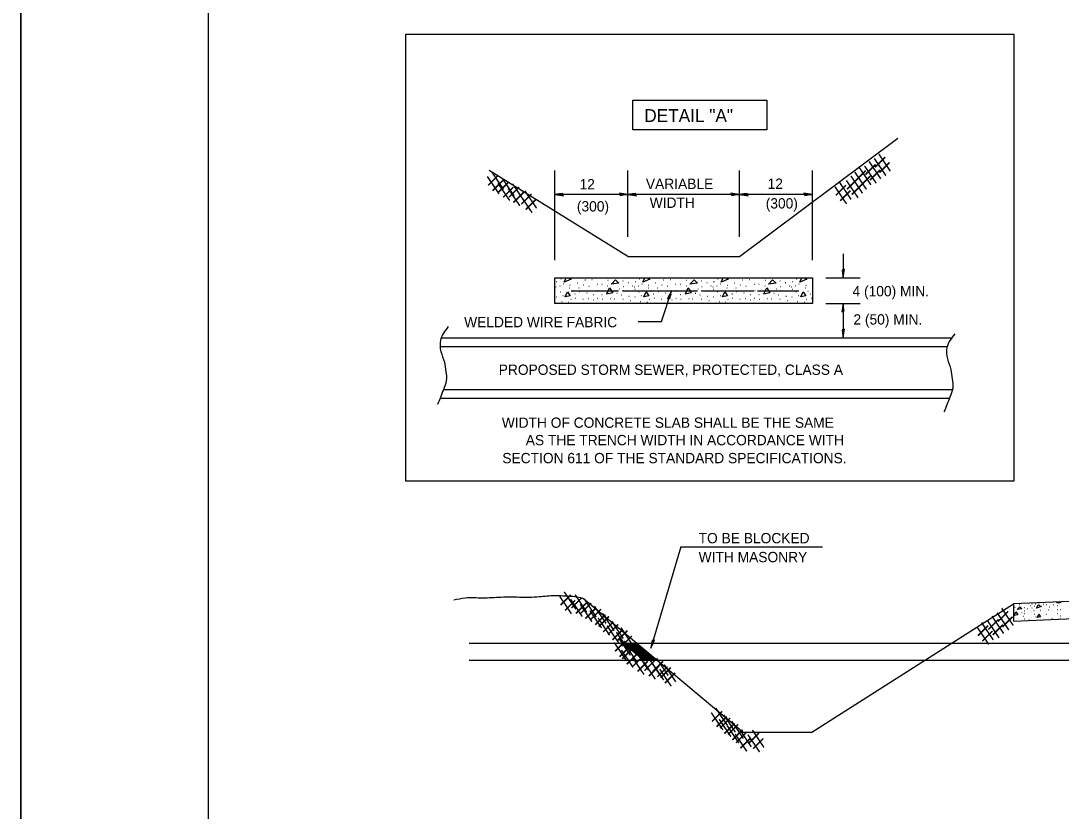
# Model space of a CAD drawing. Extents: x 81993 to 82736, y 61402 to 62018.
# Drawn here: x 82055.6 to 82277.3, y 61733.8 to 61902.2 of the extents above; entities that cross this region are included whole.
import ezdxf

# ---------------------------------------------------------------- set-up
doc = ezdxf.new("R2010")
doc.units = 0
for name, color, linetype in [('Design_EX_Roadway Dimensions', 7, 'Continuous'), ('Design_EX_Roadway Notes', 7, 'Continuous'), ('Drainage_EX_Pipe Culvert', 7, 'Continuous'), ('Drainage_PR_Storm Sewer', 7, 'Continuous'), ('Level 48', 7, 'Continuous'), ('Sheets_50 Reference Boundary', 7, 'Continuous'), ('Sheets_General Details', 7, 'Continuous'), ('Sheets_Printer Plotting Border', 7, 'Continuous'), ('Topo_Building', 7, 'Continuous'), ('XSC_Exist Ground', 7, 'Continuous')]:
    doc.layers.add(name, color=color, linetype=linetype)

msp = doc.modelspace()

# ---------------------------------------------------------------- linework, layer by layer
at = {"layer": 'Design_EX_Roadway Dimensions'}
for p, q in [((82169.43, 61856.21), (82169.43, 61870.36)), ((82184.98, 61856.21), (82184.98, 61870.36)), ((82208.75, 61856.21), (82208.75, 61870.36)), ((82224.29, 61856.21), (82224.29, 61870.36)), ((82184.98, 61865.24), (82169.43, 61865.24)), ((82208.75, 61865.24), (82184.98, 61865.24)), ((82224.29, 61865.24), (82208.75, 61865.24)), ((82169.43, 61851.21), (82169.43, 61856.21)), ((82224.29, 61851.21), (82224.29, 61856.21)), ((82230.83, 61852.57), (82230.83, 61847.48)), ((82227.18, 61847.45), (82234.48, 61847.45)), ((82192.16, 61838.18), (82194.31, 61844.81)), ((82227.18, 61841.97), (82234.48, 61841.97)), ((82230.83, 61842.02), (82230.83, 61834.73)), ((82187.15, 61838.18), (82192.16, 61838.18)), ((82196.25, 61790.16), (82189.87, 61768.57)), ((82196.25, 61790.16), (82226.48, 61790.16))]:
    msp.add_line(p, q, dxfattribs=at)
for points in [[(82171.11, 61865.22), (82171.05, 61865.47), (82170.35, 61865.36), (82169.43, 61865.24), (82170.41, 61865.11), (82171.26, 61864.96), (82171.11, 61865.22), (82171.04, 61865.38), (82170.05, 61865.24), (82171.13, 61865.05), (82170.97, 61865.26), (82170.51, 61865.23), (82170.95, 61865.17)], [(82183.3, 61865.26), (82183.35, 61865.02), (82184.06, 61865.12), (82184.98, 61865.24), (82184, 61865.37), (82183.15, 61865.52), (82183.3, 61865.26), (82183.37, 61865.1), (82184.36, 61865.24), (82183.28, 61865.43), (82183.44, 61865.22), (82183.89, 61865.25), (82183.46, 61865.32)], [(82186.65, 61865.22), (82186.6, 61865.47), (82185.89, 61865.36), (82184.98, 61865.24), (82185.95, 61865.11), (82186.8, 61864.96), (82186.65, 61865.22), (82186.58, 61865.38), (82185.59, 61865.24), (82186.67, 61865.05), (82186.51, 61865.26), (82186.06, 61865.23), (82186.49, 61865.17)], [(82207.07, 61865.26), (82207.13, 61865.02), (82207.84, 61865.12), (82208.75, 61865.24), (82207.78, 61865.37), (82206.92, 61865.52), (82207.07, 61865.26), (82207.15, 61865.1), (82208.14, 61865.24), (82207.05, 61865.43), (82207.21, 61865.22), (82207.67, 61865.25), (82207.23, 61865.32)], [(82210.43, 61865.22), (82210.37, 61865.47), (82209.66, 61865.36), (82208.75, 61865.24), (82209.72, 61865.11), (82210.58, 61864.96), (82210.43, 61865.22), (82210.35, 61865.38), (82209.36, 61865.24), (82210.45, 61865.05), (82210.29, 61865.26), (82209.83, 61865.23), (82210.27, 61865.17)], [(82222.62, 61865.26), (82222.67, 61865.02), (82223.38, 61865.12), (82224.29, 61865.24), (82223.32, 61865.37), (82222.46, 61865.52), (82222.62, 61865.26), (82222.69, 61865.1), (82223.68, 61865.24), (82222.6, 61865.43), (82222.76, 61865.22), (82223.21, 61865.25), (82222.78, 61865.32)], [(82230.86, 61849.16), (82230.61, 61849.1), (82230.71, 61848.39), (82230.83, 61847.48), (82230.97, 61848.45), (82231.12, 61849.31), (82230.86, 61849.16), (82230.69, 61849.08), (82230.83, 61848.09), (82231.02, 61849.17), (82230.81, 61849.01), (82230.84, 61848.56), (82230.91, 61849)], [(82193.71, 61843.13), (82193.97, 61843.1), (82194.08, 61843.81), (82194.25, 61844.72), (82193.83, 61843.83), (82193.42, 61843.06), (82193.71, 61843.13), (82193.89, 61843.15), (82194.06, 61844.13), (82193.55, 61843.16), (82193.8, 61843.25), (82193.91, 61843.69), (82193.72, 61843.3)], [(82230.81, 61840.34), (82231.06, 61840.4), (82230.95, 61841.11), (82230.83, 61842.02), (82230.7, 61841.05), (82230.55, 61840.19), (82230.81, 61840.34), (82230.97, 61840.42), (82230.83, 61841.41), (82230.64, 61840.32), (82230.85, 61840.48), (82230.83, 61840.94), (82230.76, 61840.5)], [(82230.86, 61836.41), (82230.61, 61836.36), (82230.71, 61835.65), (82230.83, 61834.73), (82230.97, 61835.71), (82231.12, 61836.56), (82230.86, 61836.41), (82230.69, 61836.34), (82230.83, 61835.35), (82231.02, 61836.43), (82230.81, 61836.27), (82230.84, 61835.81), (82230.91, 61836.25)], [(82190.37, 61770.17), (82190.11, 61770.19), (82190.01, 61769.48), (82189.87, 61768.57), (82190.27, 61769.47), (82190.65, 61770.24), (82190.37, 61770.17), (82190.18, 61770.15), (82190.04, 61769.16), (82190.53, 61770.14), (82190.28, 61770.05), (82190.18, 61769.6), (82190.37, 61770.01)]]:
    msp.add_lwpolyline(points, dxfattribs=at)
at = {"layer": 'Design_EX_Roadway Notes'}
msp.add_lwpolyline([(82214.57, 61885.33), (82214.57, 61879.04), (82186.03, 61879.04), (82186.03, 61885.33)], close=True, dxfattribs=at)
at = {"layer": 'Drainage_EX_Pipe Culvert'}
for p, q in [((82151.14, 61769.65), (82184, 61769.65)), ((82184, 61769.65), (82188.37, 61766)), ((82184, 61769.65), (82186.87, 61769.65)), ((82184.2, 61769.68), (82188.56, 61766.03)), ((82184.45, 61769.69), (82188.82, 61766.04)), ((82184.73, 61769.69), (82189.1, 61766.04)), ((82185.01, 61769.69), (82189.38, 61766.04)), ((82185.28, 61769.68), (82189.65, 61766.03)), ((82185.54, 61769.68), (82189.9, 61766.03)), ((82185.83, 61769.66), (82190.2, 61766)), ((82186.01, 61769.68), (82190.38, 61766.03)), ((82186.15, 61769.67), (82190.52, 61766.01)), ((82186.44, 61769.67), (82190.8, 61766.01)), ((82186.63, 61769.69), (82191, 61766.04)), ((82186.87, 61769.65), (82343.49, 61769.65)), ((82151.14, 61766), (82188.37, 61766)), ((82188.37, 61766), (82191.23, 61766)), ((82191.23, 61766), (82348.45, 61766))]:
    msp.add_line(p, q, dxfattribs=at)
at = {"layer": 'Drainage_PR_Storm Sewer'}
for p, q in [((82144.95, 61832.82), (82252.92, 61832.82)), ((82145.15, 61834.65), (82253.82, 61834.65)), ((82144.98, 61821.85), (82253.53, 61821.85)), ((82145.65, 61823.68), (82254.1, 61823.68))]:
    msp.add_line(p, q, dxfattribs=at)
for points in [[(82146.69, 61837.1), (82145.02, 61834.17), (82145.12, 61831.77), (82145.86, 61829.47), (82146.17, 61827.49), (82146.27, 61825.51), (82145.65, 61823.63), (82145.02, 61821.96), (82144.4, 61820.5)], [(82254.62, 61835.53), (82252.96, 61832.61), (82253.06, 61830.21), (82253.79, 61827.91), (82254.1, 61825.93), (82254.21, 61823.94), (82253.58, 61822.06), (82252.96, 61820.39), (82252.33, 61818.93)]]:
    msp.add_spline(points, degree=3, dxfattribs=at)
at = {"layer": 'Level 48'}
msp.add_lwpolyline([(82055.58, 62018.3), (82735.58, 62018.3), (82735.58, 61578.3), (82055.58, 61578.3)], close=True, dxfattribs=at)
at = {"layer": 'Sheets_50 Reference Boundary'}
msp.add_lwpolyline([(82095.58, 62008.29), (82725.58, 62008.29), (82725.58, 61608.3), (82095.58, 61608.3)], close=True, dxfattribs=at)
at = {"layer": 'Sheets_General Details'}
msp.add_line((82055.58, 62018.3), (82055.58, 61578.3), dxfattribs=at)
for points in [[(82095.58, 62008.3), (82725.58, 62008.3), (82725.58, 61588.3), (82095.58, 61588.3)], [(82137.64, 61899.39), (82267.24, 61899.39), (82267.24, 61804.12), (82137.64, 61804.12)]]:
    msp.add_lwpolyline(points, close=True, dxfattribs=at)
at = {"layer": 'Sheets_Printer Plotting Border'}
msp.add_lwpolyline([(82055.58, 61578.3), (82735.58, 61578.3), (82735.58, 62018.3), (82055.58, 62018.3)], close=True, dxfattribs=at)
at = {"layer": 'Topo_Building'}
for p, q in [((82169.77, 61846.67), (82169.84, 61846.67)), ((82170.65, 61847.23), (82170.72, 61847.23)), ((82171.17, 61846.19), (82171.24, 61846.19)), ((82174.14, 61846.38), (82174.21, 61846.38)), ((82175.82, 61847.07), (82175.9, 61847.07)), ((82177.32, 61847.13), (82177.39, 61847.13)), ((82178.39, 61846.09), (82178.46, 61846.09)), ((82178.53, 61847.44), (82178.6, 61847.44)), ((82179.42, 61846.09), (82179.5, 61846.09)), ((82180.73, 61846.94), (82180.8, 61846.94)), ((82183.86, 61846.85), (82183.93, 61846.85)), ((82185.04, 61846.44), (82185.11, 61846.44)), ((82186.51, 61846.67), (82186.59, 61846.67)), ((82187.39, 61847.23), (82187.46, 61847.23)), ((82187.91, 61846.19), (82187.98, 61846.19)), ((82190.88, 61846.38), (82190.96, 61846.38)), ((82192.57, 61847.07), (82192.64, 61847.07)), ((82194.06, 61847.13), (82194.13, 61847.13)), ((82195.13, 61846.09), (82195.2, 61846.09)), ((82195.27, 61847.44), (82195.34, 61847.44)), ((82196.17, 61846.09), (82196.24, 61846.09)), ((82197.47, 61846.94), (82197.54, 61846.94)), ((82200.6, 61846.85), (82200.67, 61846.85)), ((82201.78, 61846.44), (82201.85, 61846.44)), ((82203.25, 61846.67), (82203.33, 61846.67)), ((82204.13, 61847.23), (82204.21, 61847.23)), ((82204.65, 61846.19), (82204.73, 61846.19)), ((82207.62, 61846.38), (82207.7, 61846.38)), ((82209.31, 61847.07), (82209.38, 61847.07)), ((82210.8, 61847.13), (82210.88, 61847.13)), ((82211.87, 61846.09), (82211.94, 61846.09)), ((82212.01, 61847.44), (82212.09, 61847.44)), ((82212.91, 61846.09), (82212.98, 61846.09)), ((82214.21, 61846.94), (82214.29, 61846.94)), ((82217.34, 61846.85), (82217.42, 61846.85)), ((82218.52, 61846.44), (82218.6, 61846.44)), ((82220, 61846.67), (82220.07, 61846.67)), ((82220.88, 61847.23), (82220.95, 61847.23)), ((82221.4, 61846.19), (82221.47, 61846.19)), ((82169.6, 61845.56), (82169.67, 61845.56)), ((82169.72, 61845.03), (82169.79, 61845.03)), ((82170.46, 61845.78), (82170.53, 61845.78)), ((82170.52, 61844.48), (82170.6, 61844.48)), ((82172.55, 61845.31), (82172.63, 61845.31)), ((82172.63, 61845.92), (82172.7, 61845.92)), ((82172.85, 61844.71), (82182.95, 61844.71)), ((82173.1, 61844.6), (82173.18, 61844.6)), ((82173.67, 61844.04), (82173.74, 61844.04)), ((82174.49, 61845.34), (82174.56, 61845.34)), ((82174.66, 61844.53), (82174.73, 61844.53)), ((82175.43, 61845.97), (82175.5, 61845.97)), ((82176.2, 61844.26), (82176.27, 61844.26)), ((82176.64, 61845.67), (82176.71, 61845.67)), ((82177.54, 61843.91), (82177.61, 61843.91)), ((82178.53, 61844.79), (82178.6, 61844.79)), ((82179.39, 61843.91), (82179.47, 61843.91)), ((82179.9, 61844.67), (82179.97, 61844.67)), ((82180.65, 61845.78), (82180.72, 61845.78)), ((82182.6, 61844.23), (82182.67, 61844.23)), ((82183.1, 61845.09), (82183.18, 61845.09)), ((82183.56, 61843.88), (82183.63, 61843.88)), ((82183.84, 61844.71), (82199.78, 61844.71)), ((82183.92, 61844.79), (82184, 61844.79)), ((82184, 61845.62), (82184.07, 61845.62)), ((82185.42, 61844.71), (82185.49, 61844.71)), ((82185.89, 61845.75), (82185.96, 61845.75)), ((82186.34, 61845.56), (82186.41, 61845.56)), ((82186.46, 61845.03), (82186.54, 61845.03)), ((82187.2, 61845.78), (82187.28, 61845.78)), ((82187.27, 61844.48), (82187.34, 61844.48)), ((82189.29, 61845.31), (82189.37, 61845.31)), ((82189.37, 61845.92), (82189.45, 61845.92)), ((82189.85, 61844.6), (82189.92, 61844.6)), ((82190.41, 61844.04), (82190.49, 61844.04)), ((82191.23, 61845.34), (82191.3, 61845.34)), ((82191.4, 61844.53), (82191.48, 61844.53)), ((82192.17, 61845.97), (82192.25, 61845.97)), ((82192.94, 61844.26), (82193.02, 61844.26)), ((82193.38, 61845.67), (82193.46, 61845.67)), ((82194.28, 61843.91), (82194.35, 61843.91)), ((82195.27, 61844.79), (82195.34, 61844.79)), ((82196.13, 61843.91), (82196.21, 61843.91)), ((82196.64, 61844.67), (82196.71, 61844.67)), ((82197.39, 61845.78), (82197.47, 61845.78)), ((82199.34, 61844.23), (82199.42, 61844.23)), ((82199.85, 61845.09), (82199.92, 61845.09)), ((82200.3, 61843.88), (82200.38, 61843.88)), ((82200.66, 61844.79), (82200.74, 61844.79)), ((82200.67, 61844.71), (82211.84, 61844.71)), ((82200.74, 61845.62), (82200.82, 61845.62)), ((82202.16, 61844.71), (82202.23, 61844.71)), ((82202.63, 61845.75), (82202.7, 61845.75)), ((82203.08, 61845.56), (82203.15, 61845.56)), ((82203.21, 61845.03), (82203.28, 61845.03)), ((82203.95, 61845.78), (82204.02, 61845.78)), ((82204.01, 61844.48), (82204.08, 61844.48)), ((82206.04, 61845.31), (82206.11, 61845.31)), ((82206.12, 61845.92), (82206.19, 61845.92)), ((82206.59, 61844.6), (82206.66, 61844.6)), ((82207.15, 61844.04), (82207.23, 61844.04)), ((82207.97, 61845.34), (82208.04, 61845.34)), ((82208.14, 61844.53), (82208.22, 61844.53)), ((82208.91, 61845.97), (82208.99, 61845.97)), ((82209.68, 61844.26), (82209.76, 61844.26)), ((82210.13, 61845.67), (82210.2, 61845.67)), ((82211.02, 61843.91), (82211.1, 61843.91)), ((82212.01, 61844.79), (82212.09, 61844.79)), ((82212.62, 61844.71), (82221.41, 61844.71)), ((82212.88, 61843.91), (82212.95, 61843.91)), ((82213.38, 61844.67), (82213.45, 61844.67)), ((82214.13, 61845.78), (82214.21, 61845.78)), ((82216.09, 61844.23), (82216.16, 61844.23)), ((82216.59, 61845.09), (82216.66, 61845.09)), ((82217.04, 61843.88), (82217.12, 61843.88)), ((82217.41, 61844.79), (82217.48, 61844.79)), ((82217.49, 61845.62), (82217.56, 61845.62)), ((82218.9, 61844.71), (82218.97, 61844.71)), ((82219.37, 61845.75), (82219.44, 61845.75)), ((82219.82, 61845.56), (82219.9, 61845.56)), ((82219.95, 61845.03), (82220.02, 61845.03)), ((82220.69, 61845.78), (82220.76, 61845.78)), ((82220.75, 61844.48), (82220.82, 61844.48)), ((82222.78, 61845.31), (82222.85, 61845.31)), ((82222.86, 61845.92), (82222.93, 61845.92)), ((82223.33, 61844.6), (82223.4, 61844.6)), ((82223.9, 61844.04), (82223.97, 61844.04)), ((82169.7, 61843.39), (82169.78, 61843.39)), ((82170.9, 61842.4), (82170.97, 61842.4)), ((82171.12, 61843.71), (82171.19, 61843.71)), ((82172.3, 61842.31), (82172.37, 61842.31)), ((82172.79, 61842.91), (82172.86, 61842.91)), ((82173.81, 61843.13), (82173.88, 61843.13)), ((82175.37, 61842.91), (82175.44, 61842.91)), ((82176.56, 61843.09), (82176.63, 61843.09)), ((82177.59, 61842.75), (82177.66, 61842.75)), ((82178.45, 61843.16), (82178.52, 61843.16)), ((82179.53, 61842.95), (82179.61, 61842.95)), ((82181.22, 61843.09), (82181.29, 61843.09)), ((82182.02, 61842.97), (82182.09, 61842.97)), ((82183.86, 61842.91), (82183.93, 61842.91)), ((82185.18, 61843.54), (82185.25, 61843.54)), ((82185.46, 61842.64), (82185.54, 61842.64)), ((82186.45, 61843.39), (82186.52, 61843.39)), ((82187.64, 61842.4), (82187.72, 61842.4)), ((82187.86, 61843.71), (82187.93, 61843.71)), ((82189.04, 61842.31), (82189.12, 61842.31)), ((82189.53, 61842.91), (82189.6, 61842.91)), ((82190.55, 61843.13), (82190.63, 61843.13)), ((82192.11, 61842.91), (82192.18, 61842.91)), ((82193.31, 61843.09), (82193.38, 61843.09)), ((82194.33, 61842.75), (82194.4, 61842.75)), ((82195.19, 61843.16), (82195.26, 61843.16)), ((82196.28, 61842.95), (82196.35, 61842.95)), ((82197.96, 61843.09), (82198.03, 61843.09)), ((82198.76, 61842.97), (82198.83, 61842.97)), ((82200.6, 61842.91), (82200.67, 61842.91)), ((82201.92, 61843.54), (82202, 61843.54)), ((82202.21, 61842.64), (82202.28, 61842.64)), ((82203.19, 61843.39), (82203.26, 61843.39)), ((82204.39, 61842.4), (82204.46, 61842.4)), ((82204.61, 61843.71), (82204.68, 61843.71)), ((82205.79, 61842.31), (82205.86, 61842.31)), ((82206.27, 61842.91), (82206.35, 61842.91)), ((82207.3, 61843.13), (82207.37, 61843.13)), ((82208.85, 61842.91), (82208.93, 61842.91)), ((82210.05, 61843.09), (82210.12, 61843.09)), ((82211.07, 61842.75), (82211.14, 61842.75)), ((82211.93, 61843.16), (82212.01, 61843.16)), ((82213.02, 61842.95), (82213.09, 61842.95)), ((82214.7, 61843.09), (82214.78, 61843.09)), ((82215.5, 61842.97), (82215.58, 61842.97)), ((82217.34, 61842.91), (82217.42, 61842.91)), ((82218.66, 61843.54), (82218.74, 61843.54)), ((82218.95, 61842.64), (82219.02, 61842.64)), ((82219.93, 61843.39), (82220.01, 61843.39)), ((82221.13, 61842.4), (82221.2, 61842.4)), ((82221.35, 61843.71), (82221.42, 61843.71)), ((82222.53, 61842.31), (82222.6, 61842.31)), ((82223.02, 61842.91), (82223.09, 61842.91)), ((82224.04, 61843.13), (82224.11, 61843.13)), ((82267.46, 61777.31), (82267.51, 61777.31)), ((82268.36, 61777.84), (82268.4, 61777.84)), ((82270.72, 61777.65), (82270.76, 61777.65)), ((82271.08, 61778), (82271.12, 61778)), ((82271.63, 61777.49), (82271.68, 61777.49)), ((82271.79, 61778), (82271.83, 61778)), ((82272.54, 61777.98), (82272.59, 61777.98)), ((82273.57, 61777.9), (82273.61, 61777.9)), ((82274.22, 61777.87), (82274.27, 61777.87)), ((82274.86, 61777.39), (82274.91, 61777.39)), ((82275.68, 61777.88), (82275.73, 61777.88)), ((82275.8, 61777.43), (82275.84, 61777.43)), ((82276.55, 61777.63), (82276.6, 61777.63)), ((82267.42, 61776.58), (82267.46, 61776.58)), ((82268.63, 61775.62), (82268.68, 61775.62)), ((82268.95, 61776.16), (82268.99, 61776.16)), ((82269.23, 61775.4), (82269.28, 61775.4)), ((82269.42, 61777.25), (82269.47, 61777.25)), ((82269.46, 61775.97), (82269.51, 61775.97)), ((82269.51, 61776.49), (82269.55, 61776.49)), ((82270.16, 61777), (82270.2, 61777)), ((82270.25, 61775.18), (82270.29, 61775.18)), ((82270.39, 61775.92), (82270.44, 61775.92)), ((82270.69, 61776.56), (82270.73, 61776.56)), ((82270.97, 61776.45), (82271.01, 61776.45)), ((82271.04, 61775.09), (82271.08, 61775.09)), ((82271.05, 61776.12), (82271.09, 61776.12)), ((82271.08, 61777.14), (82271.12, 61777.14)), ((82271.51, 61776.58), (82271.56, 61776.58)), ((82271.55, 61775.77), (82271.6, 61775.77)), ((82271.92, 61775.29), (82271.97, 61775.29)), ((82271.95, 61776.84), (82272, 61776.84)), ((82272.82, 61776.29), (82272.86, 61776.29)), ((82272.87, 61776.67), (82272.91, 61776.67)), ((82273.16, 61775.85), (82273.21, 61775.85)), ((82273.52, 61775.5), (82273.56, 61775.5)), ((82273.81, 61776.96), (82273.86, 61776.96)), ((82274.03, 61776.31), (82274.07, 61776.31)), ((82274.13, 61775.8), (82274.18, 61775.8)), ((82274.62, 61776.7), (82274.66, 61776.7)), ((82275.1, 61775.63), (82275.14, 61775.63)), ((82275.37, 61776.52), (82275.42, 61776.52)), ((82275.93, 61775.42), (82275.98, 61775.42)), ((82276.47, 61776.78), (82276.51, 61776.78)), ((82276.55, 61775.97), (82276.6, 61775.97)), ((82277.09, 61775.42), (82277.14, 61775.42)), ((82277.11, 61776.78), (82277.16, 61776.78)), ((82267.77, 61774.91), (82267.81, 61774.91)), ((82268.27, 61774.83), (82268.32, 61774.83)), ((82269.42, 61774.79), (82269.47, 61774.79)), ((82270.42, 61774.62), (82270.47, 61774.62)), ((82272.96, 61774.79), (82273.01, 61774.79)), ((82273.6, 61774.93), (82273.65, 61774.93)), ((82274.58, 61774.79), (82274.62, 61774.79)), ((82275.32, 61774.91), (82275.37, 61774.91)), ((82276.51, 61774.95), (82276.55, 61774.95)), ((82277.18, 61774.82), (82277.23, 61774.82))]:
    msp.add_line(p, q, dxfattribs=at)
for points in [[(82169.43, 61841.97), (82169.43, 61847.45), (82224.29, 61847.45), (82224.29, 61841.97)], [(82267.18, 61777.98), (82267.18, 61774.32), (82294.54, 61775.51), (82322.04, 61774.41), (82322.04, 61778.07), (82294.54, 61779.17)]]:
    msp.add_lwpolyline(points, close=True, dxfattribs=at)
for points in [[(82172.89, 61847.19), (82171.37, 61846.54)], [(82171.38, 61846.57), (82171.82, 61847.45)], [(82172.33, 61847.45), (82172.89, 61847.19)], [(82181.46, 61846.15), (82182.34, 61847.02), (82183.07, 61846.35), (82181.44, 61846.11)], [(82189.63, 61847.19), (82188.12, 61846.54)], [(82188.13, 61846.57), (82188.56, 61847.45)], [(82189.07, 61847.45), (82189.63, 61847.19)], [(82198.2, 61846.15), (82199.08, 61847.02), (82199.81, 61846.35), (82198.18, 61846.11)], [(82206.37, 61847.19), (82204.86, 61846.54)], [(82204.87, 61846.57), (82205.31, 61847.45)], [(82205.81, 61847.45), (82206.37, 61847.19)], [(82214.94, 61846.15), (82215.82, 61847.02), (82216.56, 61846.35), (82214.93, 61846.11)], [(82223.11, 61847.19), (82221.6, 61846.54)], [(82221.61, 61846.57), (82222.05, 61847.45)], [(82222.55, 61847.45), (82223.11, 61847.19)], [(82171.62, 61843.43), (82172.13, 61844.5), (82172.69, 61843.6), (82171.61, 61843.39)], [(82180.49, 61844.08), (82181.07, 61845.34), (82181.73, 61844.24), (82180.41, 61844.02)], [(82188.36, 61843.43), (82188.88, 61844.5), (82189.43, 61843.6), (82188.35, 61843.39)], [(82197.23, 61844.08), (82197.81, 61845.34), (82198.47, 61844.24), (82197.16, 61844.02)], [(82205.11, 61843.43), (82205.62, 61844.5), (82206.17, 61843.6), (82205.1, 61843.39)], [(82213.97, 61844.08), (82214.56, 61845.34), (82215.22, 61844.24), (82213.9, 61844.02)], [(82221.85, 61843.43), (82222.36, 61844.5), (82222.91, 61843.6), (82221.84, 61843.39)], [(82267.92, 61776.81), (82268.47, 61777.36), (82268.93, 61776.94), (82267.91, 61776.79)], [(82272.09, 61777.08), (82272.42, 61777.75), (82273.03, 61777.46), (82272.08, 61777.06)], [(82276.42, 61778.24), (82276.46, 61778.38)], [(82277.19, 61778.19), (82276.42, 61778.24)], [(82277.01, 61778.41), (82277.19, 61778.19)], [(82267.31, 61775.52), (82267.68, 61776.31), (82268.09, 61775.62), (82267.27, 61775.48)], [(82272.24, 61775.12), (82272.56, 61775.78), (82272.9, 61775.22), (82272.23, 61775.09)]]:
    msp.add_lwpolyline(points, dxfattribs=at)
at = {"layer": 'XSC_Exist Ground'}
for p, q in [((82208.75, 61852.03), (82242.48, 61877.25)), ((82184.98, 61852.03), (82155.43, 61870.31)), ((82184.98, 61852.03), (82208.75, 61852.03)), ((82175.49, 61779.17), (82209.57, 61750.63)), ((82224.2, 61750.63), (82267.18, 61777.98)), ((82209.57, 61750.63), (82224.2, 61750.63))]:
    msp.add_line(p, q, dxfattribs=at)
msp.add_spline([(82147.85, 61778.84), (82150.26, 61779.28), (82154.02, 61779.28), (82157.95, 61779.45), (82161.88, 61779.45), (82166.06, 61779.53), (82169.39, 61779.79), (82172.8, 61779.62), (82174.51, 61779.45), (82175.79, 61779.02)], degree=3, dxfattribs=at)

# ---------------------------------------------------------------- texts
at = {"layer": 'Design_EX_Roadway Dimensions'}
for s, height, p in [('12', 2.195, (82174.67, 61866.32)), ('VARIABLE', 2.195, (82188.81, 61866.4)), ('12', 2.195, (82214.75, 61866.43)), ('(300)', 2.195, (82174.1, 61861.61)), (' WIDTH', 2.195, (82188.81, 61862.37)), ('(300)', 2.195, (82214.35, 61862.24)), ('4 (100) MIN.', 2.1945, (82232.85, 61843.53)), ('2 (50) MIN.', 2.1945, (82233.04, 61837.51)), ('WELDED WIRE FABRIC', 2.1946, (82150.07, 61836.93)), ('TO BE BLOCKED', 2.1946, (82200.05, 61790.9)), ('WITH MASONRY', 2.1946, (82200.05, 61786.87))]:
    msp.add_text(s, height=height, dxfattribs=at).set_placement(p)
at = {"layer": 'Design_EX_Roadway Notes'}
for s, height, p in [('DETAIL "A"', 2.743, (82188.46, 61880.68)), ('PROPOSED STORM SEWER, PROTECTED, CLASS A', 2.1945, (82157.44, 61826.79)), ('WIDTH OF CONCRETE SLAB SHALL BE THE SAME', 2.1946, (82158.1, 61815.51)), ('AS THE TRENCH WIDTH IN ACCORDANCE WITH', 2.1946, (82163.2, 61811.79)), ('SECTION 611 OF THE STANDARD SPECIFICATIONS.', 2.1945, (82158.21, 61807.96))]:
    msp.add_text(s, height=height, dxfattribs=at).set_placement(p)
at = {"layer": 'XSC_Exist Ground'}
for p in [(82239.6, 61868.86), (82235.45, 61865.95), (82237.53, 61867.26), (82157.14, 61865), (82159.4, 61863.59), (82233.66, 61864.16), (82161.57, 61862.46), (82164.2, 61860.96), (82231.22, 61862.84), (82172.56, 61775.53), (82174.89, 61774.91), (82176.94, 61773.83), (82179, 61772.49), (82180.7, 61770.97), (82263.74, 61770.34), (82265.8, 61772.04), (82182.67, 61769.27), (82184.64, 61767.93), (82261.51, 61769), (82184.19, 61765.69), (82185.71, 61764.08), (82188.04, 61762.56), (82190.46, 61761.57), (82192.24, 61761.4), (82193.86, 61760.05), (82204.86, 61750.75), (82206.56, 61749.32), (82208.26, 61747.97), (82209.96, 61746.18), (82212.65, 61746.09)]:
    msp.add_text('#', height=4.39, rotation=45, dxfattribs=at).set_placement(p)

doc.saveas('drawing.dxf')
